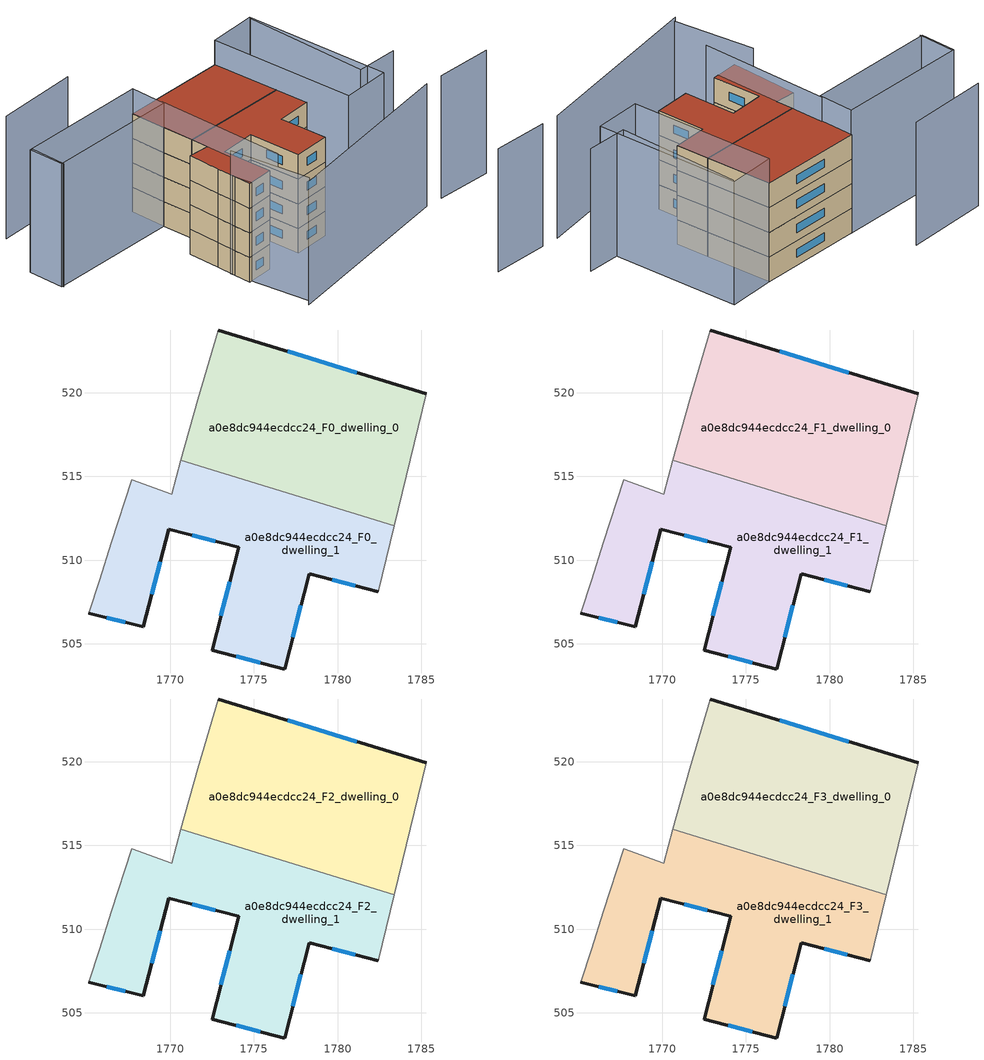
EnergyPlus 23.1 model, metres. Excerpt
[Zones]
a0e8dc944ecdcc24_F0_dwelling_0
 floor ground (EU_floor_Construction): 1785.3,519.93 1783.38,512.05 1770.64,515.95 1771.64,519.58 1772.88,523.75 z0
 wall outside (EU_wall_Construction): 1785.3,519.93 1772.88,523.75 z0:3
 wall adiabatic (EU_wall_Construction): 1772.88,523.75 1771.64,519.58 1770.64,515.95 / 1783.38,512.05 1785.3,519.93 z0:3
 wall to a0e8dc944ecdcc24_F0_dwelling_1 (EU_wall_Construction): 1770.64,515.95 1783.38,512.05 z0:3
 window (EU_Window_Construction): 1781.16,521.2 1777.02,522.48 z1:2
a0e8dc944ecdcc24_F0_dwelling_1
 floor ground (EU_floor_Construction): 1783.38,512.05 1782.43,508.12 1778.3,509.2 1776.84,503.51 1772.51,504.63 1774.1,510.78 1769.92,511.86 1768.41,506.02 1765.14,506.84 1765.79,508.84 1766.5,511.06 1767.71,514.8 1770.09,513.93 1770.64,515.95 z0
 wall outside (EU_wall_Construction): 1765.14,506.84 1768.41,506.02 1769.92,511.86 1774.1,510.78 1772.51,504.63 1776.84,503.51 1778.3,509.2 1782.43,508.12 z0:3
 wall adiabatic (EU_wall_Construction): 1770.64,515.95 1770.09,513.93 1767.71,514.8 1766.5,511.06 1765.79,508.84 1765.14,506.84 / 1782.43,508.12 1783.38,512.05 z0:3
 window (EU_Window_Construction): 1773.95,504.25 1775.39,503.88 / 1773.57,508.73 1773.04,506.68 / 1771.31,511.5 1772.7,511.14 / 1768.91,507.96 1769.41,509.91 / 1766.23,506.56 1767.32,506.29 / 1779.67,508.84 1781.05,508.48 / 1777.32,505.4 1777.81,507.3 z1:2
a0e8dc944ecdcc24_F1_dwelling_0
 floor to a0e8dc944ecdcc24_F0_dwelling_0 (EU_floor_Construction): 1785.3,519.93 1783.38,512.05 1770.64,515.95 1771.64,519.58 1772.88,523.75 z3
 wall outside (EU_wall_Construction): 1785.3,519.93 1772.88,523.75 z3:6
 wall adiabatic (EU_wall_Construction): 1772.88,523.75 1771.64,519.58 1770.64,515.95 / 1783.38,512.05 1785.3,519.93 z3:6
 wall to a0e8dc944ecdcc24_F1_dwelling_1 (EU_wall_Construction): 1770.64,515.95 1783.38,512.05 z3:6
 window (EU_Window_Construction): 1781.16,521.2 1777.02,522.48 z4:5
a0e8dc944ecdcc24_F1_dwelling_1
 floor to a0e8dc944ecdcc24_F0_dwelling_1 (EU_floor_Construction): 1783.38,512.05 1782.43,508.12 1778.3,509.2 1776.84,503.51 1772.51,504.63 1774.1,510.78 1769.92,511.86 1768.41,506.02 1765.14,506.84 1765.79,508.84 1766.5,511.06 1767.71,514.8 1770.09,513.93 1770.64,515.95 z3
 wall outside (EU_wall_Construction): 1765.14,506.84 1768.41,506.02 1769.92,511.86 1774.1,510.78 1772.51,504.63 1776.84,503.51 1778.3,509.2 1782.43,508.12 z3:6
 wall adiabatic (EU_wall_Construction): 1770.64,515.95 1770.09,513.93 1767.71,514.8 1766.5,511.06 1765.79,508.84 1765.14,506.84 / 1782.43,508.12 1783.38,512.05 z3:6
 window (EU_Window_Construction): 1773.95,504.25 1775.39,503.88 / 1773.57,508.73 1773.04,506.68 / 1771.31,511.5 1772.7,511.14 / 1768.91,507.96 1769.41,509.91 / 1766.23,506.56 1767.32,506.29 / 1779.67,508.84 1781.05,508.48 / 1777.32,505.4 1777.81,507.3 z4:5
a0e8dc944ecdcc24_F2_dwelling_0
 floor to a0e8dc944ecdcc24_F1_dwelling_0 (EU_floor_Construction): 1785.3,519.93 1783.38,512.05 1770.64,515.95 1771.64,519.58 1772.88,523.75 z6
 wall outside (EU_wall_Construction): 1785.3,519.93 1772.88,523.75 z6:9
 wall adiabatic (EU_wall_Construction): 1772.88,523.75 1771.64,519.58 1770.64,515.95 / 1783.38,512.05 1785.3,519.93 z6:9
 wall to a0e8dc944ecdcc24_F2_dwelling_1 (EU_wall_Construction): 1770.64,515.95 1783.38,512.05 z6:9
 window (EU_Window_Construction): 1781.16,521.2 1777.02,522.48 z7:8
a0e8dc944ecdcc24_F2_dwelling_1
 floor to a0e8dc944ecdcc24_F1_dwelling_1 (EU_floor_Construction): 1783.38,512.05 1782.43,508.12 1778.3,509.2 1776.84,503.51 1772.51,504.63 1774.1,510.78 1769.92,511.86 1768.41,506.02 1765.14,506.84 1765.79,508.84 1766.5,511.06 1767.71,514.8 1770.09,513.93 1770.64,515.95 z6
 wall outside (EU_wall_Construction): 1765.14,506.84 1768.41,506.02 1769.92,511.86 1774.1,510.78 1772.51,504.63 1776.84,503.51 1778.3,509.2 1782.43,508.12 z6:9
 wall adiabatic (EU_wall_Construction): 1770.64,515.95 1770.09,513.93 1767.71,514.8 1766.5,511.06 1765.79,508.84 1765.14,506.84 / 1782.43,508.12 1783.38,512.05 z6:9
 window (EU_Window_Construction): 1773.95,504.25 1775.39,503.88 / 1773.57,508.73 1773.04,506.68 / 1771.31,511.5 1772.7,511.14 / 1768.91,507.96 1769.41,509.91 / 1766.23,506.56 1767.32,506.29 / 1779.67,508.84 1781.05,508.48 / 1777.32,505.4 1777.81,507.3 z7:8
a0e8dc944ecdcc24_F3_dwelling_0
 floor to a0e8dc944ecdcc24_F2_dwelling_0 (EU_floor_Construction): 1785.3,519.93 1783.38,512.05 1770.64,515.95 1771.64,519.58 1772.88,523.75 z9
 wall outside (EU_wall_Construction): 1785.3,519.93 1772.88,523.75 z9:12
 wall adiabatic (EU_wall_Construction): 1772.88,523.75 1771.64,519.58 1770.64,515.95 / 1783.38,512.05 1785.3,519.93 z9:12
 wall to a0e8dc944ecdcc24_F3_dwelling_1 (EU_wall_Construction): 1770.64,515.95 1783.38,512.05 z9:12
 window (EU_Window_Construction): 1781.16,521.2 1777.02,522.48 z10:11
 roof outside (EU_roof_Construction): 1783.38,512.05 1785.3,519.93 1772.88,523.75 1771.64,519.58 1770.64,515.95 z12
a0e8dc944ecdcc24_F3_dwelling_1
 floor to a0e8dc944ecdcc24_F2_dwelling_1 (EU_floor_Construction): 1783.38,512.05 1782.43,508.12 1778.3,509.2 1776.84,503.51 1772.51,504.63 1774.1,510.78 1769.92,511.86 1768.41,506.02 1765.14,506.84 1765.79,508.84 1766.5,511.06 1767.71,514.8 1770.09,513.93 1770.64,515.95 z9
 wall outside (EU_wall_Construction): 1765.14,506.84 1768.41,506.02 1769.92,511.86 1774.1,510.78 1772.51,504.63 1776.84,503.51 1778.3,509.2 1782.43,508.12 z9:12
 wall adiabatic (EU_wall_Construction): 1770.64,515.95 1770.09,513.93 1767.71,514.8 1766.5,511.06 1765.79,508.84 1765.14,506.84 / 1782.43,508.12 1783.38,512.05 z9:12
 window (EU_Window_Construction): 1773.95,504.25 1775.39,503.88 / 1773.57,508.73 1773.04,506.68 / 1771.31,511.5 1772.7,511.14 / 1768.91,507.96 1769.41,509.91 / 1766.23,506.56 1767.32,506.29 / 1779.67,508.84 1781.05,508.48 / 1777.32,505.4 1777.81,507.3 z10:11
 roof outside (EU_roof_Construction): 1782.43,508.12 1783.38,512.05 1770.64,515.95 1770.09,513.93 1767.71,514.8 1766.5,511.06 1765.79,508.84 1765.14,506.84 1768.41,506.02 1769.92,511.86 1774.1,510.78 1772.51,504.63 1776.84,503.51 1778.3,509.2 z12
shading: 1763.63,499.4 1786.53,496.31 / 1795.14,493.41 1788.61,495.55 / 1757.7,528.39 1756.38,524.12 / 1765.86,509.31 1764.35,499.69 / 1791.09,502.19 1786.24,503.68 / 1786.24,503.68 1790.73,518.28 / 1771.82,519.84 1767.35,504.62 / 1772.32,530.86 1762.54,533.51 / 1781.01,502.67 1785.3,519.94 / 1785.3,519.94 1790.93,518.54 / 1790.93,518.54 1786.65,501.27 / 1786.65,501.27 1781.01,502.67 / 1757.5,528.46 1772.91,523.74 / 1772.91,523.74 1771.64,519.59 / 1771.64,519.59 1756.23,524.3 / 1756.23,524.3 1757.5,528.46 z0:15
[Building]
EU S2 Campaign: North Axis=0; Terrain=City; Solar Distribution=FullExterior
[Site:Location]
Bologna: Latitude=44.5; Longitude=11.25; Time Zone=1; Elevation=37
[SizingPeriod:WeatherFileDays]
AnnualSizingPeriod: Begin Month=1; Begin Day of Month=1; End Month=12; End Day of Month=31; Day of Week for Start Day=Monday; Use Weather File Daylight Saving Period=No; Use Weather File Rain and Snow Indicators=No
[MATERIAL]
EU_InternalMass_Material: Roughness=MediumRough; Thickness=0.1; Conductivity=1; Density=1800; Specific Heat=900; Thermal Absorptance=0.9; Solar Absorptance=0.7; Visible Absorptance=0.7
[MATERIAL:NOMASS] Roughness=MediumRough; Thermal Absorptance=0.9; Solar Absorptance=0.7; Visible Absorptance=0.7
Name | Thermal Resistance
EU_wall_NoMass | 0.937881
EU_roof_NoMass | 0.548572
EU_floor_NoMass | 0.71348
[WINDOWMATERIAL:SIMPLEGLAZINGSYSTEM]
EU_Window_SimpleGlazing: UFactor=4.25633; Solar Heat Gain Coefficient=0.85; Visible Transmittance=0.85
[CONSTRUCTION]
EU_wall_Construction: EU_wall_NoMass
EU_roof_Construction: EU_roof_NoMass
EU_floor_Construction: EU_floor_NoMass
EU_Window_Construction: EU_Window_SimpleGlazing
EU_InternalMass_Construction: EU_InternalMass_Material
[ZONE] Type=1; Multiplier=1; Ceiling Height=autocalculate; Floor Area=autocalculate; Part of Total Floor Area=Yes
Name | Volume
a0e8dc944ecdcc24_F0_dwelling_0; a0e8dc944ecdcc24_F1_dwelling_0; a0e8dc944ecdcc24_F2_dwelling_0; a0e8dc944ecdcc24_F3_dwelling_0 | 320.425
a0e8dc944ecdcc24_F0_dwelling_1 | 320.412
a0e8dc944ecdcc24_F1_dwelling_1; a0e8dc944ecdcc24_F2_dwelling_1; a0e8dc944ecdcc24_F3_dwelling_1 | 320.413
[INTERNALMASS] Construction=EU_InternalMass_Construction
Name | Zone or ZoneList | Surface Area
a0e8dc944ecdcc24_F0_dwelling_0_EU_InternalMass | a0e8dc944ecdcc24_F0_dwelling_0 | 106.808
a0e8dc944ecdcc24_F0_dwelling_1_EU_InternalMass | a0e8dc944ecdcc24_F0_dwelling_1 | 106.804
a0e8dc944ecdcc24_F1_dwelling_0_EU_InternalMass | a0e8dc944ecdcc24_F1_dwelling_0 | 106.808
a0e8dc944ecdcc24_F1_dwelling_1_EU_InternalMass | a0e8dc944ecdcc24_F1_dwelling_1 | 106.804
a0e8dc944ecdcc24_F2_dwelling_0_EU_InternalMass | a0e8dc944ecdcc24_F2_dwelling_0 | 106.808
a0e8dc944ecdcc24_F2_dwelling_1_EU_InternalMass | a0e8dc944ecdcc24_F2_dwelling_1 | 106.804
a0e8dc944ecdcc24_F3_dwelling_0_EU_InternalMass | a0e8dc944ecdcc24_F3_dwelling_0 | 106.808
a0e8dc944ecdcc24_F3_dwelling_1_EU_InternalMass | a0e8dc944ecdcc24_F3_dwelling_1 | 106.804
[OTHEREQUIPMENT] Fuel Type=Electricity; Design Level Calculation Method=Watts/Area; Power per Zone Floor Area=1; Fraction Latent=0; Fraction Radiant=0; Fraction Lost=0; Carbon Dioxide Generation Rate=0; EndUse Subcategory=EU_Step8_InternalGains
Name | Zone or ZoneList or Space or SpaceList | Schedule
EU_Step8_InternalGain_a0e8dc944ecdcc24_F0_dwelling_0_f000 | a0e8dc944ecdcc24_F0_dwelling_0 | EU_Step8_GainSchedule_a0e8dc944ecdcc24_F0_dwelling_0_f000
EU_Step8_InternalGain_a0e8dc944ecdcc24_F0_dwelling_1_f000 | a0e8dc944ecdcc24_F0_dwelling_1 | EU_Step8_GainSchedule_a0e8dc944ecdcc24_F0_dwelling_1_f000
EU_Step8_InternalGain_a0e8dc944ecdcc24_F1_dwelling_0_f000 | a0e8dc944ecdcc24_F1_dwelling_0 | EU_Step8_GainSchedule_a0e8dc944ecdcc24_F1_dwelling_0_f000
EU_Step8_InternalGain_a0e8dc944ecdcc24_F1_dwelling_1_f000 | a0e8dc944ecdcc24_F1_dwelling_1 | EU_Step8_GainSchedule_a0e8dc944ecdcc24_F1_dwelling_1_f000
EU_Step8_InternalGain_a0e8dc944ecdcc24_F2_dwelling_0_f000 | a0e8dc944ecdcc24_F2_dwelling_0 | EU_Step8_GainSchedule_a0e8dc944ecdcc24_F2_dwelling_0_f000
EU_Step8_InternalGain_a0e8dc944ecdcc24_F2_dwelling_1_f000 | a0e8dc944ecdcc24_F2_dwelling_1 | EU_Step8_GainSchedule_a0e8dc944ecdcc24_F2_dwelling_1_f000
EU_Step8_InternalGain_a0e8dc944ecdcc24_F3_dwelling_0_f000 | a0e8dc944ecdcc24_F3_dwelling_0 | EU_Step8_GainSchedule_a0e8dc944ecdcc24_F3_dwelling_0_f000
EU_Step8_InternalGain_a0e8dc944ecdcc24_F3_dwelling_1_f000 | a0e8dc944ecdcc24_F3_dwelling_1 | EU_Step8_GainSchedule_a0e8dc944ecdcc24_F3_dwelling_1_f000
[ZONEVENTILATION:DESIGNFLOWRATE] Schedule=EU_AlwaysOn; Design Flow Rate Calculation Method=AirChanges/Hour; Air Changes per Hour=0.687892; Ventilation Type=Natural; Fan Pressure Rise=0; Fan Total Efficiency=1; Constant Term Coefficient=1; Temperature Term Coefficient=0; Velocity Term Coefficient=0; Velocity Squared Term Coefficient=0; Minimum Indoor Temperature=-100; Maximum Indoor Temperature=100; Delta Temperature=-100; Minimum Outdoor Temperature=-100; Maximum Outdoor Temperature=100; Maximum Wind Speed=40
Name | Zone or ZoneList or Space or SpaceList
EU_ConstantAir_a0e8dc944ecdcc24_F0_dwelling_0 | a0e8dc944ecdcc24_F0_dwelling_0
EU_ConstantAir_a0e8dc944ecdcc24_F0_dwelling_1 | a0e8dc944ecdcc24_F0_dwelling_1
EU_ConstantAir_a0e8dc944ecdcc24_F1_dwelling_0 | a0e8dc944ecdcc24_F1_dwelling_0
EU_ConstantAir_a0e8dc944ecdcc24_F1_dwelling_1 | a0e8dc944ecdcc24_F1_dwelling_1
EU_ConstantAir_a0e8dc944ecdcc24_F2_dwelling_0 | a0e8dc944ecdcc24_F2_dwelling_0
EU_ConstantAir_a0e8dc944ecdcc24_F2_dwelling_1 | a0e8dc944ecdcc24_F2_dwelling_1
EU_ConstantAir_a0e8dc944ecdcc24_F3_dwelling_0 | a0e8dc944ecdcc24_F3_dwelling_0
EU_ConstantAir_a0e8dc944ecdcc24_F3_dwelling_1 | a0e8dc944ecdcc24_F3_dwelling_1
[HVACTEMPLATE:THERMOSTAT] Constant Heating Setpoint=20; Constant Cooling Setpoint=50
EU_HeatOnly_a0e8dc944ecdcc24_F0_dwelling_0; EU_HeatOnly_a0e8dc944ecdcc24_F0_dwelling_1; EU_HeatOnly_a0e8dc944ecdcc24_F1_dwelling_0; EU_HeatOnly_a0e8dc944ecdcc24_F1_dwelling_1; EU_HeatOnly_a0e8dc944ecdcc24_F2_dwelling_0; EU_HeatOnly_a0e8dc944ecdcc24_F2_dwelling_1; EU_HeatOnly_a0e8dc944ecdcc24_F3_dwelling_0; EU_HeatOnly_a0e8dc944ecdcc24_F3_dwelling_1
[HVACTEMPLATE:ZONE:IDEALLOADSAIRSYSTEM] System Availability Schedule=EU_AlwaysOn; Maximum Heating Supply Air Temperature=50; Minimum Cooling Supply Air Temperature=13; Maximum Heating Supply Air Humidity Ratio=0.0156; Minimum Cooling Supply Air Humidity Ratio=0.0077; Heating Limit=NoLimit; Cooling Limit=NoLimit; Heating Availability Schedule=EU_AlwaysOn; Cooling Availability Schedule=EU_CoolingOff; Dehumidification Control Type=ConstantSensibleHeatRatio; Cooling Sensible Heat Ratio=0.7; Dehumidification Setpoint=60; Humidification Control Type=None; Humidification Setpoint=30; Outdoor Air Method=None; Outdoor Air Flow Rate per Person=0.00944; Outdoor Air Flow Rate per Zone Floor Area=0; Outdoor Air Flow Rate per Zone=0; Demand Controlled Ventilation Type=None; Outdoor Air Economizer Type=NoEconomizer; Heat Recovery Type=None; Sensible Heat Recovery Effectiveness=0.7; Latent Heat Recovery Effectiveness=0.65
Name | Template Thermostat
a0e8dc944ecdcc24_F0_dwelling_0 | EU_HeatOnly_a0e8dc944ecdcc24_F0_dwelling_0
a0e8dc944ecdcc24_F0_dwelling_1 | EU_HeatOnly_a0e8dc944ecdcc24_F0_dwelling_1
a0e8dc944ecdcc24_F1_dwelling_0 | EU_HeatOnly_a0e8dc944ecdcc24_F1_dwelling_0
a0e8dc944ecdcc24_F1_dwelling_1 | EU_HeatOnly_a0e8dc944ecdcc24_F1_dwelling_1
a0e8dc944ecdcc24_F2_dwelling_0 | EU_HeatOnly_a0e8dc944ecdcc24_F2_dwelling_0
a0e8dc944ecdcc24_F2_dwelling_1 | EU_HeatOnly_a0e8dc944ecdcc24_F2_dwelling_1
a0e8dc944ecdcc24_F3_dwelling_0 | EU_HeatOnly_a0e8dc944ecdcc24_F3_dwelling_0
a0e8dc944ecdcc24_F3_dwelling_1 | EU_HeatOnly_a0e8dc944ecdcc24_F3_dwelling_1
[SIZING:ZONE] Zone Cooling Design Supply Air Temperature Input Method=SupplyAirTemperature; Zone Cooling Design Supply Air Temperature=13; Zone Heating Design Supply Air Temperature Input Method=SupplyAirTemperature; Zone Heating Design Supply Air Temperature=50; Zone Cooling Design Supply Air Humidity Ratio=0.008; Zone Heating Design Supply Air Humidity Ratio=0.008; Cooling Design Air Flow Method=DesignDay; Cooling Design Air Flow Rate=0; Cooling Minimum Air Flow per Zone Floor Area=0.000762; Cooling Minimum Air Flow=0; Cooling Minimum Air Flow Fraction=0.2; Heating Design Air Flow Method=DesignDay; Heating Design Air Flow Rate=0; Heating Maximum Air Flow per Zone Floor Area=0.002032; Heating Maximum Air Flow=0.141576; Heating Maximum Air Flow Fraction=0.3; Account for Dedicated Outdoor Air System=No; Dedicated Outdoor Air System Control Strategy=NeutralSupplyAir; Dedicated Outdoor Air Low Setpoint Temperature for Design=autosize; Dedicated Outdoor Air High Setpoint Temperature for Design=autosize; Zone Load Sizing Method=Sensible Load Only No Latent Load; Zone Latent Cooling Design Supply Air Humidity Ratio Input Method=HumidityRatioDifference; Zone Cooling Design Supply Air Humidity Ratio Difference=0.005; Zone Latent Heating Design Supply Air Humidity Ratio Input Method=HumidityRatioDifference; Zone Humidification Design Supply Air Humidity Ratio Difference=0.005
a0e8dc944ecdcc24_F0_dwelling_0; a0e8dc944ecdcc24_F0_dwelling_1; a0e8dc944ecdcc24_F1_dwelling_0; a0e8dc944ecdcc24_F1_dwelling_1; a0e8dc944ecdcc24_F2_dwelling_0; a0e8dc944ecdcc24_F2_dwelling_1; a0e8dc944ecdcc24_F3_dwelling_0; a0e8dc944ecdcc24_F3_dwelling_1
[SCHEDULE:CONSTANT]
Name | Hourly Value
EU_AlwaysOn | 1
EU_CoolingOff | 0
[SCHEDULE:FILE] Column Number=1; Rows to Skip at Top=0; Number of Hours of Data=8760; Column Separator=Comma; Interpolate to Timestep=No; Minutes per Item=60; Adjust Schedule for Daylight Savings=Yes
Name | File
EU_Step8_GainSchedule_a0e8dc944ecdcc24_F0_dwelling_0_f000 | ../../schedules/a0e8dc944ecdcc24/a0e8dc944ecdcc24_F0_dwelling_0_f000_gain.csv
EU_Step8_GainSchedule_a0e8dc944ecdcc24_F0_dwelling_1_f000 | ../../schedules/a0e8dc944ecdcc24/a0e8dc944ecdcc24_F0_dwelling_1_f000_gain.csv
EU_Step8_GainSchedule_a0e8dc944ecdcc24_F1_dwelling_0_f000 | ../../schedules/a0e8dc944ecdcc24/a0e8dc944ecdcc24_F1_dwelling_0_f000_gain.csv
EU_Step8_GainSchedule_a0e8dc944ecdcc24_F1_dwelling_1_f000 | ../../schedules/a0e8dc944ecdcc24/a0e8dc944ecdcc24_F1_dwelling_1_f000_gain.csv
EU_Step8_GainSchedule_a0e8dc944ecdcc24_F2_dwelling_0_f000 | ../../schedules/a0e8dc944ecdcc24/a0e8dc944ecdcc24_F2_dwelling_0_f000_gain.csv
EU_Step8_GainSchedule_a0e8dc944ecdcc24_F2_dwelling_1_f000 | ../../schedules/a0e8dc944ecdcc24/a0e8dc944ecdcc24_F2_dwelling_1_f000_gain.csv
EU_Step8_GainSchedule_a0e8dc944ecdcc24_F3_dwelling_0_f000 | ../../schedules/a0e8dc944ecdcc24/a0e8dc944ecdcc24_F3_dwelling_0_f000_gain.csv
EU_Step8_GainSchedule_a0e8dc944ecdcc24_F3_dwelling_1_f000 | ../../schedules/a0e8dc944ecdcc24/a0e8dc944ecdcc24_F3_dwelling_1_f000_gain.csv
